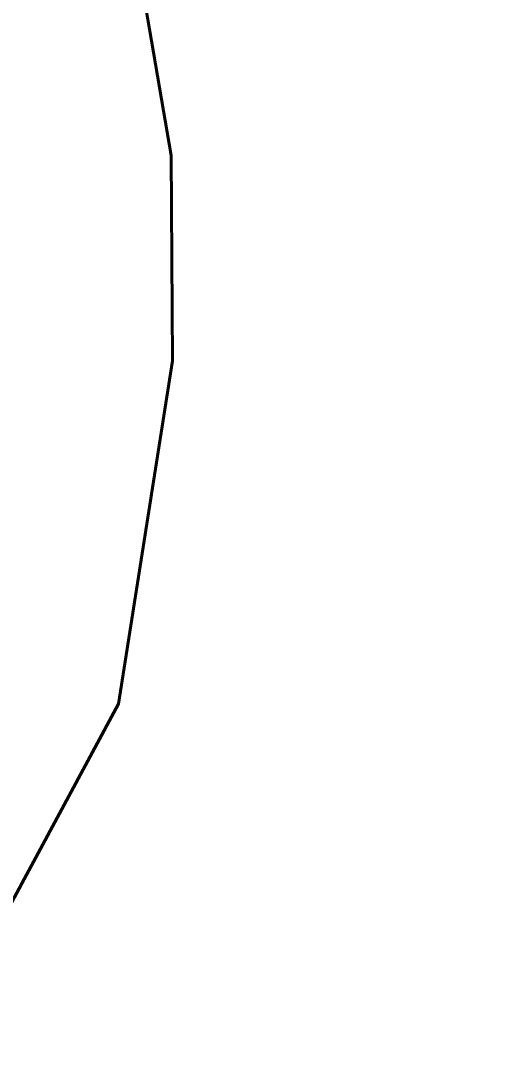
# Model space of a CAD drawing. Extents: x 2081963 to 2085386, y 738291 to 742228.
# Drawn here: x 2083676.094 to 2083678.113, y 741567.812 to 741572.114 of the extents above; entities that cross this region are included whole.
import ezdxf
from ezdxf.enums import TextEntityAlignment as Align

# ---------------------------------------------------------------- set-up
doc = ezdxf.new("R2010")
doc.units = 0
doc.header["$MEASUREMENT"] = 0
for name, color, linetype, lineweight in [('Prop Conc 5in Monolithic Keyed In Island', 1, 'Continuous', 30), ('Prop Horizontal Alignment', 2, 'Continuous', 70), ('Prop Superelevation  Arrow CELL', 9, 'Continuous', 30), ('Prop Superelevation Label', 9, 'Continuous', 30)]:
    doc.layers.add(name, color=color, linetype=linetype, lineweight=lineweight)
doc.styles.add('Style-STANDARD', font='STANDARD.shx')

# ---------------------------------------------------------------- blocks, each defined once
blk = doc.blocks.new('*U319')
at = {"layer": 'Prop Superelevation Label', "style": 'Style-STANDARD'}
blk.add_text('.04', height=6, rotation=345.820317, dxfattribs=at).set_placement((-5.997276, -2.395691), align=Align.CENTER)

msp = doc.modelspace()

# ---------------------------------------------------------------- linework, layer by layer
at = {"layer": 'Prop Conc 5in Monolithic Keyed In Island', "extrusion": (0, 0, -1)}
for radius in [1002, 998]:
    msp.add_arc((-2084651.8969, 741581.36), radius, 358.515671, 14.256735, dxfattribs=at)
at = {"layer": 'Prop Horizontal Alignment', "extrusion": (0, 0, -1)}
msp.add_arc((-2084651.8969, 741581.36), 1000, 358.515671, 14.256735, dxfattribs=at)

# ---------------------------------------------------------------- block references
at = {"layer": 'Prop Superelevation  Arrow CELL', "rotation": 194.563933}
msp.add_blockref('*U319', (2083668.691, 741570.2777), dxfattribs=at)

doc.saveas('drawing.dxf')
